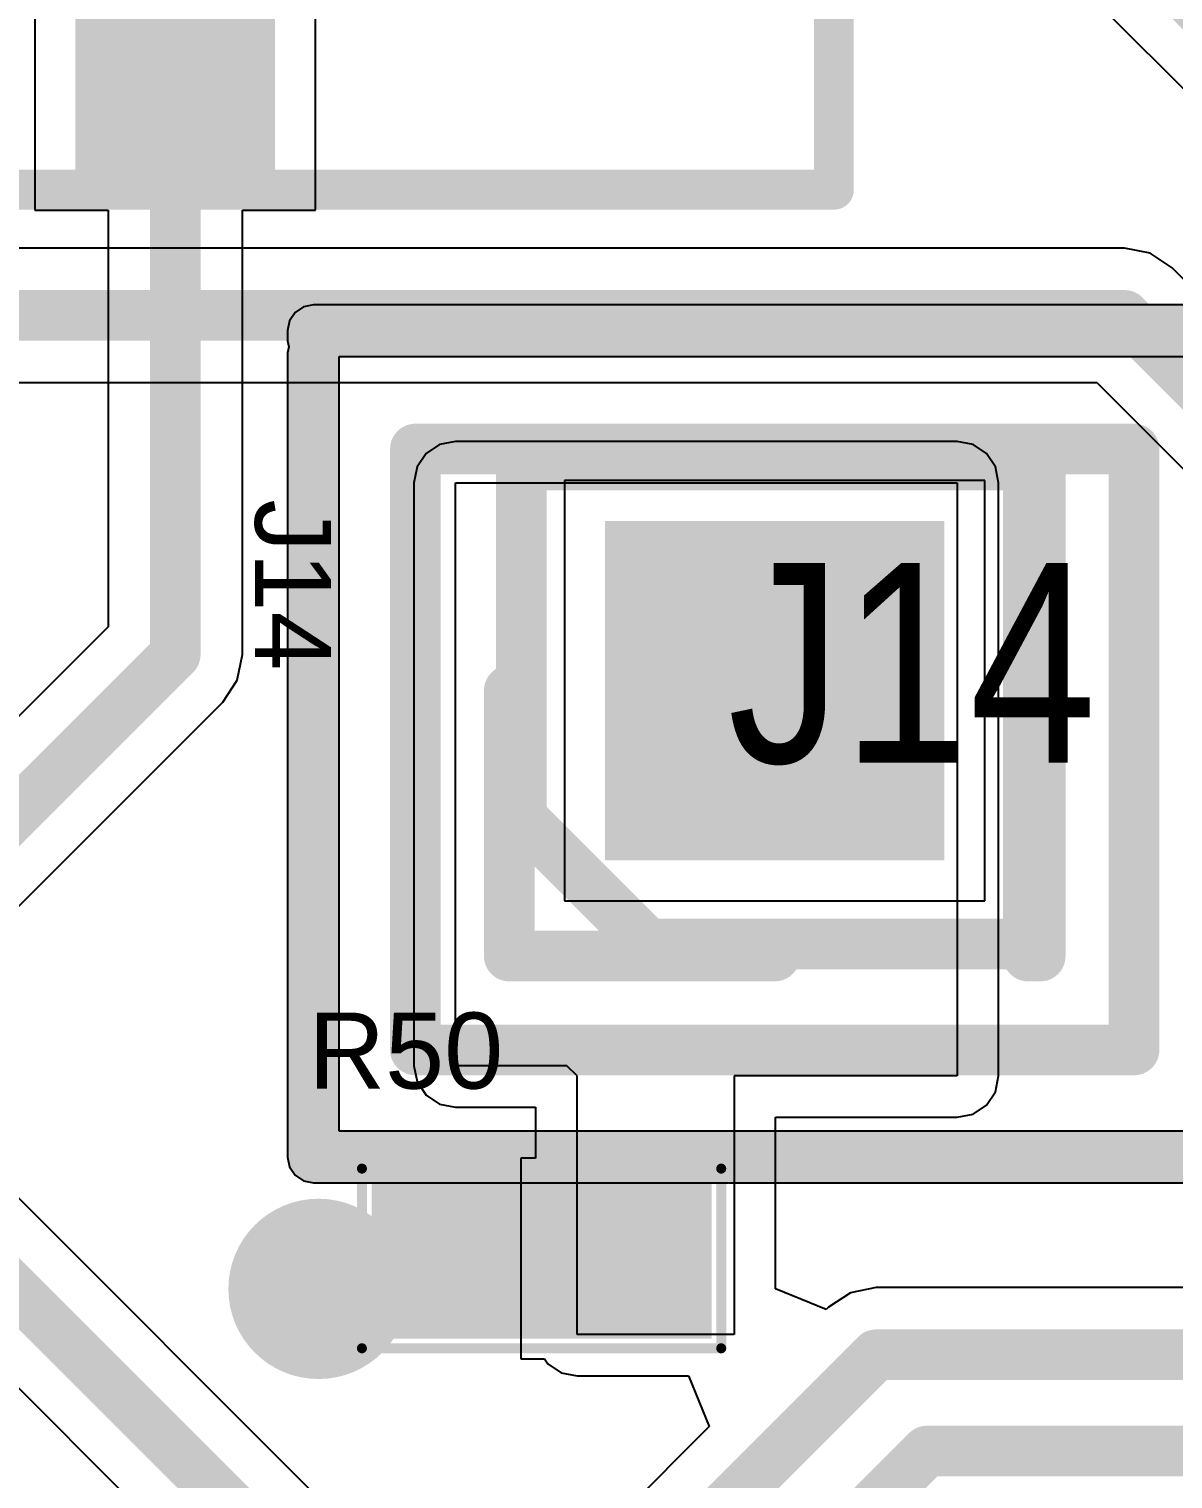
# Model space of a CAD drawing. Header units: inches. Extents: x 2.95 to 6.74, y 1.23 to 4.83.
# Drawn here: x 5.5729 to 5.7986, y 4.1985 to 4.4845 of the extents above; entities that cross this region are included whole.
import ezdxf

# ---------------------------------------------------------------- set-up
doc = ezdxf.new("R2010")
doc.units = ezdxf.units.IN
doc.header["$MEASUREMENT"] = 0
for name, color, linetype in [('Bottom Layer', 5, 'Continuous'), ('Bottom Solder', 6, 'Continuous'), ('GND', 76, 'Continuous'), ('Mechanical 10', 56, 'Continuous'), ('Mechanical 12', 56, 'Continuous'), ('Mechanical 15', 56, 'Continuous'), ('Multi-Layer', 9, 'Continuous'), ('Pad Holes', 156, 'Continuous'), ('PWR', 16, 'Continuous'), ('Top 3D Body', 56, 'Continuous'), ('Top Assembly', 56, 'Continuous'), ('Top Courtyard', 56, 'Continuous'), ('Top Layer', 1, 'Continuous'), ('Top Overlay', 2, 'Continuous'), ('Top Paste', 8, 'Continuous'), ('Top Solder', 216, 'Continuous'), ('Via Holes', 16, 'Continuous')]:
    doc.layers.add(name, color=color, linetype=linetype)
doc.styles.add('Arial', font='', dxfattribs={"height": 0.2})
doc.styles.add('Gill Sans MT Condensed', font='', dxfattribs={"height": 0.2})
doc.styles.get('Arial').set_extended_font_data('Arial')
doc.styles.get('Gill Sans MT Condensed').set_extended_font_data('Gill Sans MT Condensed')

# ---------------------------------------------------------------- blocks, each defined once
blk = doc.blocks.new('FP_B4B_PH_SM4_GW_TB_LF_S_MFG_8')
at = {"layer": 'Top Layer'}
blk.add_hatch(color=1, dxfattribs=at).paths.add_polyline_path([(0.09843, 0.01969), (0.1378, 0.01969), (0.1378, -0.19685), (0.09843, -0.19685)])
at = {"layer": 'Top Paste'}
blk.add_hatch(color=8, dxfattribs=at).paths.add_polyline_path([(0.09843, 0.01969), (0.1378, 0.01969), (0.1378, -0.19685), (0.09843, -0.19685)])
at = {"layer": 'Top Solder'}
blk.add_hatch(color=216, dxfattribs=at).paths.add_polyline_path([(0.09843, 0.01969), (0.1378, 0.01969), (0.1378, -0.19685), (0.09843, -0.19685)])
at = {"layer": 'Top Assembly'}
for points in [[(0.24803, -0.20079, 0.00787, 0.00787, 0), (0.24803, 0.10236, 0.00787, 0.00787, 0)], [(-0.24803, -0.20079, 0.00787, 0.00787, 0), (0.24803, -0.20079, 0.00787, 0.00787, 0)]]:
    blk.add_lwpolyline(points, format="xyseb", dxfattribs=at)
blk.add_lwpolyline([(0.24606, -0.20079, 0.00394, 0.00394, 1), (0.25, -0.20079, 0.00394, 0.00394, 1)], format="xyseb", close=True, dxfattribs=at)
blk.add_lwpolyline([(0.24606, -0.20079, 0.00394, 0.00394, 1), (0.25, -0.20079, 0.00394, 0.00394, 1)], format="xyseb", close=True, dxfattribs=at)
at = {"layer": 'Top Courtyard'}
for points in [[(0.24803, -0.20079, 0.00787, 0.00787, 0), (0.24803, 0.10236, 0.00787, 0.00787, 0)], [(-0.24803, -0.20079, 0.00787, 0.00787, 0), (0.24803, -0.20079, 0.00787, 0.00787, 0)]]:
    blk.add_lwpolyline(points, format="xyseb", dxfattribs=at)
blk.add_lwpolyline([(0.24606, -0.20079, 0.00394, 0.00394, 1), (0.25, -0.20079, 0.00394, 0.00394, 1)], format="xyseb", close=True, dxfattribs=at)
blk.add_lwpolyline([(0.24606, -0.20079, 0.00394, 0.00394, 1), (0.25, -0.20079, 0.00394, 0.00394, 1)], format="xyseb", close=True, dxfattribs=at)
blk = doc.blocks.new('RESC1005X40X25NL10T10_54')
at = {"layer": 'Top Layer'}
for points in [[(-0.02953, -0.01181), (-0.02953, 0.01181), (-0.00394, 0.01181), (-0.00394, -0.01181)], [(0.00394, -0.01181), (0.00394, 0.01181), (0.02953, 0.01181), (0.02953, -0.01181)]]:
    blk.add_hatch(color=1, dxfattribs=at).paths.add_polyline_path(points)
at = {"layer": 'Top Paste'}
for points in [[(-0.02953, -0.01181), (-0.02953, 0.01181), (-0.00394, 0.01181), (-0.00394, -0.01181)], [(0.00394, -0.01181), (0.00394, 0.01181), (0.02953, 0.01181), (0.02953, -0.01181)]]:
    blk.add_hatch(color=8, dxfattribs=at).paths.add_polyline_path(points)
at = {"layer": 'Top Solder'}
for points in [[(-0.03353, -0.01581), (-0.03353, 0.01581), (0.00006, 0.01581), (0.00006, -0.01581)], [(-0.00006, -0.01581), (-0.00006, 0.01581), (0.03353, 0.01581), (0.03353, -0.01581)]]:
    blk.add_hatch(color=216, dxfattribs=at).paths.add_polyline_path(points)
at = {"layer": 'Mechanical 15'}
for points in [[(-0.03543, 0.01772, 0.00197, 0.00197, 0), (-0.03543, -0.01772, 0.00197, 0.00197, 0)], [(0.03543, 0.01772, 0.00197, 0.00197, 0), (-0.03543, 0.01772, 0.00197, 0.00197, 0)], [(0.03543, 0.01772, 0.00197, 0.00197, 0), (0.03543, -0.01772, 0.00197, 0.00197, 0)], [(0, 0.01181, 0.00394, 0.00394, 0), (0, -0.01181, 0.00394, 0.00394, 0)], [(0.01181, 0, 0.00394, 0.00394, 0), (-0.01181, 0, 0.00394, 0.00394, 0)], [(0.03543, -0.01772, 0.00197, 0.00197, 0), (-0.03543, -0.01772, 0.00197, 0.00197, 0)]]:
    blk.add_lwpolyline(points, format="xyseb", dxfattribs=at)
for points in [[(-0.03593, 0.01772, 0.000984, 0.000984, 1), (-0.03494, 0.01772, 0.000984, 0.000984, 1)], [(-0.03593, 0.01772, 0.000984, 0.000984, 1), (-0.03494, 0.01772, 0.000984, 0.000984, 1)], [(0.03494, 0.01772, 0.000984, 0.000984, 1), (0.03593, 0.01772, 0.000984, 0.000984, 1)], [(0.03494, 0.01772, 0.000984, 0.000984, 1), (0.03593, 0.01772, 0.000984, 0.000984, 1)], [(-0.00098, 0.01181, 0.00197, 0.00197, 1), (0.00098, 0.01181, 0.00197, 0.00197, 1)], [(-0.0128, 0, 0.00197, 0.00197, 1), (-0.01083, 0, 0.00197, 0.00197, 1)], [(0.01083, 0, 0.00197, 0.00197, 1), (0.0128, 0, 0.00197, 0.00197, 1)], [(-0.00098, -0.01181, 0.00197, 0.00197, 1), (0.00098, -0.01181, 0.00197, 0.00197, 1)], [(-0.03593, -0.01772, 0.000984, 0.000984, 1), (-0.03494, -0.01772, 0.000984, 0.000984, 1)], [(-0.03593, -0.01772, 0.000984, 0.000984, 1), (-0.03494, -0.01772, 0.000984, 0.000984, 1)], [(0.03494, -0.01772, 0.000984, 0.000984, 1), (0.03593, -0.01772, 0.000984, 0.000984, 1)], [(0.03494, -0.01772, 0.000984, 0.000984, 1), (0.03593, -0.01772, 0.000984, 0.000984, 1)]]:
    blk.add_lwpolyline(points, format="xyseb", close=True, dxfattribs=at)
at = {"layer": 'Top 3D Body'}
for points in [[(-0.02165, 0.01181, 0.00394, 0.00394, 0), (-0.02165, -0.01181, 0.00394, 0.00394, 0)], [(0.02165, 0.01181, 0.00394, 0.00394, 0), (-0.02165, 0.01181, 0.00394, 0.00394, 0)], [(0.02165, 0.01181, 0.00394, 0.00394, 0), (0.02165, -0.01181, 0.00394, 0.00394, 0)], [(0.02165, -0.01181, 0.00394, 0.00394, 0), (-0.02165, -0.01181, 0.00394, 0.00394, 0)]]:
    blk.add_lwpolyline(points, format="xyseb", dxfattribs=at)
for points in [[(-0.02264, 0.01181, 0.00197, 0.00197, 1), (-0.02067, 0.01181, 0.00197, 0.00197, 1)], [(-0.02264, 0.01181, 0.00197, 0.00197, 1), (-0.02067, 0.01181, 0.00197, 0.00197, 1)], [(0.02067, 0.01181, 0.00197, 0.00197, 1), (0.02264, 0.01181, 0.00197, 0.00197, 1)], [(0.02067, 0.01181, 0.00197, 0.00197, 1), (0.02264, 0.01181, 0.00197, 0.00197, 1)], [(-0.02264, -0.01181, 0.00197, 0.00197, 1), (-0.02067, -0.01181, 0.00197, 0.00197, 1)], [(-0.02264, -0.01181, 0.00197, 0.00197, 1), (-0.02067, -0.01181, 0.00197, 0.00197, 1)], [(0.02067, -0.01181, 0.00197, 0.00197, 1), (0.02264, -0.01181, 0.00197, 0.00197, 1)], [(0.02067, -0.01181, 0.00197, 0.00197, 1), (0.02264, -0.01181, 0.00197, 0.00197, 1)]]:
    blk.add_lwpolyline(points, format="xyseb", close=True, dxfattribs=at)
blk = doc.blocks.new('PINHEADER_1X01_P2_54MM_VERTICAL_100')
at = {"layer": 'Bottom Layer'}
blk.add_hatch(color=5, dxfattribs=at).paths.add_polyline_path([(-0.03346, 0.03346), (0.03346, 0.03346), (0.03346, -0.03346), (-0.03346, -0.03346)])
at = {"layer": 'Bottom Solder'}
blk.add_hatch(color=6, dxfattribs=at).paths.add_polyline_path([(-0.03346, 0.03346), (0.03346, 0.03346), (0.03346, -0.03346), (-0.03346, -0.03346)])
at = {"layer": 'Multi-Layer'}
blk.add_hatch(color=9, dxfattribs=at).paths.add_polyline_path([(-0.03346, 0.03346), (0.03346, 0.03346), (0.03346, -0.03346), (-0.03346, -0.03346)])
at = {"layer": 'Pad Holes'}
h = blk.add_hatch(color=7, dxfattribs=at)
edge = h.paths.add_edge_path()
edge.add_arc((0, 0), 0.01969, 0, 360)
at = {"layer": 'PWR'}
h = blk.add_hatch(color=16, dxfattribs=at)
edge = h.paths.add_edge_path()
edge.add_arc((0, 0), 0.02968, 0, 360)
at = {"layer": 'Top Layer'}
blk.add_hatch(color=1, dxfattribs=at).paths.add_polyline_path([(-0.03346, 0.03346), (0.03346, 0.03346), (0.03346, -0.03346), (-0.03346, -0.03346)])
at = {"layer": 'Top Solder'}
blk.add_hatch(color=216, dxfattribs=at).paths.add_polyline_path([(-0.03346, 0.03346), (0.03346, 0.03346), (0.03346, -0.03346), (-0.03346, -0.03346)])
at = {"layer": 'Mechanical 10'}
for points in [[(-0.025, 0.05, 0.01, 0.01, 0), (-0.05, 0.025, 0.01, 0.01, 0)], [(-0.025, 0.05, 0.01, 0.01, 0), (0.04449, 0.05, 0.01, 0.01, 0)], [(0.04449, 0.05, 0.01, 0.01, 0), (0.04449, -0.05, 0.01, 0.01, 0)], [(-0.05, 0.025, 0.01, 0.01, 0), (-0.05, -0.05, 0.01, 0.01, 0)], [(-0.05, -0.05, 0.01, 0.01, 0), (0.04449, -0.05, 0.01, 0.01, 0)]]:
    blk.add_lwpolyline(points, format="xyseb", dxfattribs=at)
for points in [[(-0.0275, 0.05, 0.005, 0.005, 1), (-0.0225, 0.05, 0.005, 0.005, 1)], [(-0.0275, 0.05, 0.005, 0.005, 1), (-0.0225, 0.05, 0.005, 0.005, 1)], [(0.04199, 0.05, 0.005, 0.005, 1), (0.04699, 0.05, 0.005, 0.005, 1)], [(0.04199, 0.05, 0.005, 0.005, 1), (0.04699, 0.05, 0.005, 0.005, 1)], [(-0.0525, 0.025, 0.005, 0.005, 1), (-0.0475, 0.025, 0.005, 0.005, 1)], [(-0.0525, 0.025, 0.005, 0.005, 1), (-0.0475, 0.025, 0.005, 0.005, 1)], [(-0.0525, -0.05, 0.005, 0.005, 1), (-0.0475, -0.05, 0.005, 0.005, 1)], [(-0.0525, -0.05, 0.005, 0.005, 1), (-0.0475, -0.05, 0.005, 0.005, 1)], [(0.04199, -0.05, 0.005, 0.005, 1), (0.04699, -0.05, 0.005, 0.005, 1)], [(0.04199, -0.05, 0.005, 0.005, 1), (0.04699, -0.05, 0.005, 0.005, 1)]]:
    blk.add_lwpolyline(points, format="xyseb", close=True, dxfattribs=at)
at = {"layer": 'Mechanical 12'}
for points in [[(-0.07087, 0.07087, 0.01, 0.01, 0), (0.04764, 0.07087, 0.01, 0.01, 0)], [(-0.07087, 0.07087, 0.01, 0.01, 0), (-0.07087, -0.07087, 0.01, 0.01, 0)], [(0.04764, 0.07087, 0.01, 0.01, 0), (0.04764, -0.07087, 0.01, 0.01, 0)], [(-0.07087, -0.07087, 0.01, 0.01, 0), (0.04764, -0.07087, 0.01, 0.01, 0)]]:
    blk.add_lwpolyline(points, format="xyseb", dxfattribs=at)
for points in [[(-0.07337, 0.07087, 0.005, 0.005, 1), (-0.06837, 0.07087, 0.005, 0.005, 1)], [(-0.07337, 0.07087, 0.005, 0.005, 1), (-0.06837, 0.07087, 0.005, 0.005, 1)], [(0.04514, 0.07087, 0.005, 0.005, 1), (0.05014, 0.07087, 0.005, 0.005, 1)], [(0.04514, 0.07087, 0.005, 0.005, 1), (0.05014, 0.07087, 0.005, 0.005, 1)], [(-0.07337, -0.07087, 0.005, 0.005, 1), (-0.06837, -0.07087, 0.005, 0.005, 1)], [(-0.07337, -0.07087, 0.005, 0.005, 1), (-0.06837, -0.07087, 0.005, 0.005, 1)], [(0.04514, -0.07087, 0.005, 0.005, 1), (0.05014, -0.07087, 0.005, 0.005, 1)], [(0.04514, -0.07087, 0.005, 0.005, 1), (0.05014, -0.07087, 0.005, 0.005, 1)]]:
    blk.add_lwpolyline(points, format="xyseb", close=True, dxfattribs=at)
at = {"layer": 'Top Overlay'}
for points in [[(-0.05236, 0.05236, 0.01, 0.01, 0), (-0.05236, 0, 0.01, 0.01, 0)], [(-0.05236, 0.05236, 0.01, 0.01, 0), (0, 0.05236, 0.01, 0.01, 0)], [(-0.05236, -0.05, 0.01, 0.01, 0), (0.04488, -0.05, 0.01, 0.01, 0)], [(-0.05236, -0.05, 0.01, 0.01, 0), (-0.05236, -0.05236, 0.01, 0.01, 0)], [(0.04528, -0.05, 0.01, 0.01, 0), (0.04528, -0.05236, 0.01, 0.01, 0)], [(-0.05236, -0.05236, 0.01, 0.01, 0), (0.04488, -0.05236, 0.01, 0.01, 0)]]:
    blk.add_lwpolyline(points, format="xyseb", dxfattribs=at)
for points in [[(-0.05486, 0.05236, 0.005, 0.005, 1), (-0.04986, 0.05236, 0.005, 0.005, 1)], [(-0.05486, 0.05236, 0.005, 0.005, 1), (-0.04986, 0.05236, 0.005, 0.005, 1)], [(-0.0025, 0.05236, 0.005, 0.005, 1), (0.0025, 0.05236, 0.005, 0.005, 1)], [(-0.05486, 0, 0.005, 0.005, 1), (-0.04986, 0, 0.005, 0.005, 1)], [(-0.05486, -0.05, 0.005, 0.005, 1), (-0.04986, -0.05, 0.005, 0.005, 1)], [(-0.05486, -0.05, 0.005, 0.005, 1), (-0.04986, -0.05, 0.005, 0.005, 1)], [(0.04238, -0.05, 0.005, 0.005, 1), (0.04738, -0.05, 0.005, 0.005, 1)], [(0.04278, -0.05, 0.005, 0.005, 1), (0.04778, -0.05, 0.005, 0.005, 1)], [(-0.05486, -0.05236, 0.005, 0.005, 1), (-0.04986, -0.05236, 0.005, 0.005, 1)], [(-0.05486, -0.05236, 0.005, 0.005, 1), (-0.04986, -0.05236, 0.005, 0.005, 1)], [(0.04238, -0.05236, 0.005, 0.005, 1), (0.04738, -0.05236, 0.005, 0.005, 1)], [(0.04278, -0.05236, 0.005, 0.005, 1), (0.04778, -0.05236, 0.005, 0.005, 1)]]:
    blk.add_lwpolyline(points, format="xyseb", close=True, dxfattribs=at)
at = {"layer": 'Mechanical 10', "style": 'Gill Sans MT Condensed'}
blk.add_text('J14', height=0.03937, rotation=270, dxfattribs=at).set_placement((-0.01419, 0.00927))

msp = doc.modelspace()

# ---------------------------------------------------------------- hatches: boundary and pattern name
at = {"layer": 'Bottom Layer'}
h = msp.add_hatch(color=5, dxfattribs=at)
edge = h.paths.add_edge_path()
edge.add_arc((5.63001, 4.236), 0.01378, 0, 360)
at = {"layer": 'Bottom Solder'}
h = msp.add_hatch(color=6, dxfattribs=at)
edge = h.paths.add_edge_path()
edge.add_arc((5.63001, 4.236), 0.01778, 0, 360)
at = {"layer": 'PWR'}
h = msp.add_hatch(color=16, dxfattribs=at)
edge = h.paths.add_edge_path()
edge.add_arc((5.63001, 4.236), 0.01591, 0, 360)
at = {"layer": 'Top Layer'}
h = msp.add_hatch(color=1, dxfattribs=at)
edge = h.paths.add_edge_path()
edge.add_arc((5.63001, 4.236), 0.01378, 0, 360)
at = {"layer": 'Top Solder'}
h = msp.add_hatch(color=216, dxfattribs=at)
edge = h.paths.add_edge_path()
edge.add_arc((5.63001, 4.236), 0.01778, 0, 360)
at = {"layer": 'Via Holes'}
h = msp.add_hatch(color=7, dxfattribs=at)
edge = h.paths.add_edge_path()
edge.add_arc((5.63001, 4.236), 0.00591, 0, 360)

# ---------------------------------------------------------------- linework, layer by layer
at = {"layer": 'Bottom Layer'}
for p, q in [((5.67151, 4.60175), (5.91739, 4.35587)), ((5.789, 4.44125), (5.11, 4.44125)), ((5.79407, 4.44025), (5.789, 4.44125)), ((5.79837, 4.43737), (5.79407, 4.44025)), ((5.90222, 4.33352), (5.79837, 4.43737)), ((5.11549, 4.41475), (5.78351, 4.41475)), ((5.78351, 4.41475), (5.844, 4.35426)), ((5.76146, 4.39546), (5.67854, 4.39546)), ((5.67854, 4.39546), (5.67854, 4.31254)), ((5.76146, 4.31254), (5.76146, 4.39546)), ((5.70337, 4.12137), (5.47137, 4.35337)), ((5.45651, 4.33075), (5.68075, 4.10651)), ((5.67854, 4.31254), (5.76146, 4.31254))]:
    msp.add_line(p, q, dxfattribs=at)
for points in [[(5.677, 4.615, 0.01, 0.01, 0), (5.93064, 4.36136, 0.01, 0.01, 0)], [(5.11, 4.428, 0.01, 0.01, 0), (5.789, 4.428, 0.01, 0.01, 0)], [(5.789, 4.428, 0.01, 0.01, 0), (5.944, 4.273, 0.01, 0.01, 0)], [(5.462, 4.344, 0.01, 0.01, 0), (5.694, 4.112, 0.01, 0.01, 0)]]:
    msp.add_lwpolyline(points, format="xyseb", dxfattribs=at)
msp.add_lwpolyline([(5.7865, 4.428, 0.005, 0.005, 1), (5.7915, 4.428, 0.005, 0.005, 1)], format="xyseb", close=True, dxfattribs=at)
msp.add_lwpolyline([(5.7865, 4.428, 0.005, 0.005, 1), (5.7915, 4.428, 0.005, 0.005, 1)], format="xyseb", close=True, dxfattribs=at)
at = {"layer": 'GND'}
for p, q in [((5.629, 4.4301), (5.62705, 4.42971)), ((6.0409, 4.4301), (5.629, 4.4301)), ((5.6254, 4.4286), (5.62429, 4.42695)), ((5.62705, 4.42971), (5.6254, 4.4286)), ((5.62429, 4.42695), (5.6239, 4.425)), ((5.6239, 4.425), (5.6239, 4.423)), ((5.6239, 4.423), (5.62414, 4.42182)), ((5.62414, 4.42182), (5.6239, 4.42063)), ((5.6239, 4.42063), (5.6239, 4.262)), ((5.6341, 4.2671), (5.6341, 4.4199)), ((5.6341, 4.4199), (6.046, 4.4199)), ((6.002, 4.2671), (5.6341, 4.2671)), ((5.6239, 4.262), (5.62429, 4.26005)), ((5.62429, 4.26005), (5.6254, 4.2584)), ((5.6254, 4.2584), (5.62705, 4.25729)), ((5.62705, 4.25729), (5.629, 4.2569)), ((5.629, 4.2569), (5.9969, 4.2569))]:
    msp.add_line(p, q, dxfattribs=at)
for points in [[(5.629, 4.425, 0.01, 0.01, 0), (6.046, 4.425, 0.01, 0.01, 0)], [(5.629, 4.423, 0.01, 0.01, 0), (5.629, 4.425, 0.01, 0.01, 0)], [(5.629, 4.262, 0.01, 0.01, 0), (5.629, 4.42063, 0.01, 0.01, 0)], [(5.629, 4.262, 0.01, 0.01, 0), (6.002, 4.262, 0.01, 0.01, 0)]]:
    msp.add_lwpolyline(points, format="xyseb", dxfattribs=at)
for points in [[(5.6265, 4.425, 0.005, 0.005, 1), (5.6315, 4.425, 0.005, 0.005, 1)], [(5.6265, 4.425, 0.005, 0.005, 1), (5.6315, 4.425, 0.005, 0.005, 1)], [(5.6265, 4.423, 0.005, 0.005, 1), (5.6315, 4.423, 0.005, 0.005, 1)], [(5.6265, 4.42063, 0.005, 0.005, 1), (5.6315, 4.42063, 0.005, 0.005, 1)], [(5.6265, 4.262, 0.005, 0.005, 1), (5.6315, 4.262, 0.005, 0.005, 1)], [(5.6265, 4.262, 0.005, 0.005, 1), (5.6315, 4.262, 0.005, 0.005, 1)]]:
    msp.add_lwpolyline(points, format="xyseb", close=True, dxfattribs=at)
at = {"layer": 'Top Layer'}
for p, q in [((5.57406, 4.68127), (5.57406, 4.44873)), ((5.62943, 4.44873), (5.62943, 4.68127)), ((5.57406, 4.44873), (5.58849, 4.44873)), ((5.58849, 4.44873), (5.58849, 4.3666)), ((5.61499, 4.36111), (5.61499, 4.44873)), ((5.61499, 4.44873), (5.62943, 4.44873)), ((5.65388, 4.40254), (5.65123, 4.40077)), ((5.657, 4.40316), (5.65388, 4.40254)), ((5.756, 4.40316), (5.657, 4.40316)), ((5.75912, 4.40254), (5.756, 4.40316)), ((5.76177, 4.40077), (5.75912, 4.40254)), ((5.65123, 4.40077), (5.64946, 4.39812)), ((5.76354, 4.39812), (5.76177, 4.40077)), ((5.64946, 4.39812), (5.64884, 4.395)), ((5.76416, 4.395), (5.76354, 4.39812)), ((5.64884, 4.395), (5.64884, 4.28)), ((5.657, 4.28), (5.657, 4.395)), ((5.657, 4.395), (5.756, 4.395)), ((5.756, 4.395), (5.756, 4.278)), ((5.76416, 4.278), (5.76416, 4.395)), ((5.58849, 4.3666), (5.49654, 4.27466)), ((5.61399, 4.35604), (5.61499, 4.36111)), ((5.61111, 4.35174), (5.61399, 4.35604)), ((5.51825, 4.25888), (5.61111, 4.35174)), ((5.64884, 4.28), (5.64946, 4.27688)), ((5.679, 4.28), (5.657, 4.28)), ((5.681, 4.278), (5.679, 4.28)), ((5.64946, 4.27688), (5.65123, 4.27423)), ((5.681, 4.227), (5.681, 4.278)), ((5.756, 4.278), (5.712, 4.278)), ((5.712, 4.278), (5.712, 4.227)), ((5.76354, 4.27488), (5.76416, 4.278)), ((5.65123, 4.27423), (5.65388, 4.27246)), ((5.76177, 4.27223), (5.76354, 4.27488)), ((5.65388, 4.27246), (5.657, 4.27184)), ((5.657, 4.27184), (5.67284, 4.27184)), ((5.67284, 4.27184), (5.67284, 4.26181)), ((5.756, 4.26984), (5.75912, 4.27046)), ((5.75912, 4.27046), (5.76177, 4.27223)), ((5.72016, 4.23604), (5.72016, 4.26984)), ((5.72016, 4.26984), (5.756, 4.26984)), ((5.67284, 4.26181), (5.66994, 4.26181)), ((5.66994, 4.26181), (5.66994, 4.22219)), ((5.73016, 4.2319), (5.72016, 4.23604)), ((5.74, 4.23625), (5.73493, 4.23525)), ((5.82888, 4.23625), (5.74, 4.23625)), ((5.73493, 4.23525), (5.73063, 4.23237)), ((5.73063, 4.23237), (5.73016, 4.2319)), ((5.712, 4.227), (5.681, 4.227)), ((5.66994, 4.22219), (5.67459, 4.22219)), ((5.67459, 4.22219), (5.67523, 4.22123)), ((5.67523, 4.22123), (5.67788, 4.21946)), ((5.67788, 4.21946), (5.681, 4.21884)), ((5.681, 4.21884), (5.70296, 4.21884)), ((5.70296, 4.21884), (5.7071, 4.20884)), ((5.7071, 4.20884), (5.67913, 4.18088))]:
    msp.add_line(p, q, dxfattribs=at)
for points in [[(5.60174, 4.36111, 0.01, 0.01, 0), (5.60174, 4.565, 0.01, 0.01, 0)], [(5.505, 4.26437, 0.01, 0.01, 0), (5.60174, 4.36111, 0.01, 0.01, 0)], [(5.654, 4.239, 0.01, 0.01, 0), (5.657, 4.242, 0.01, 0.01, 0)], [(5.68902, 4.24, 0.01, 0.01, 0), (5.69102, 4.242, 0.01, 0.01, 0)], [(5.63001, 4.236, 0.01, 0.01, 0), (5.63301, 4.239, 0.01, 0.01, 0)], [(5.63301, 4.239, 0.01, 0.01, 0), (5.654, 4.239, 0.01, 0.01, 0)], [(5.6885, 4.1715, 0.01, 0.01, 0), (5.74, 4.223, 0.01, 0.01, 0)], [(5.74, 4.223, 0.01, 0.01, 0), (5.935, 4.223, 0.01, 0.01, 0)], [(5.71409, 4.16808, 0.01, 0.01, 0), (5.75002, 4.204, 0.01, 0.01, 0)], [(5.75002, 4.204, 0.01, 0.01, 0), (5.97314, 4.204, 0.01, 0.01, 0)]]:
    msp.add_lwpolyline(points, format="xyseb", dxfattribs=at)
for points in [[(5.59924, 4.36111, 0.005, 0.005, 1), (5.60424, 4.36111, 0.005, 0.005, 1)], [(5.59924, 4.36111, 0.005, 0.005, 1), (5.60424, 4.36111, 0.005, 0.005, 1)], [(5.6545, 4.242, 0.005, 0.005, 1), (5.6595, 4.242, 0.005, 0.005, 1)], [(5.68852, 4.242, 0.005, 0.005, 1), (5.69352, 4.242, 0.005, 0.005, 1)], [(5.68652, 4.24, 0.005, 0.005, 1), (5.69152, 4.24, 0.005, 0.005, 1)], [(5.63051, 4.239, 0.005, 0.005, 1), (5.63551, 4.239, 0.005, 0.005, 1)], [(5.63051, 4.239, 0.005, 0.005, 1), (5.63551, 4.239, 0.005, 0.005, 1)], [(5.6515, 4.239, 0.005, 0.005, 1), (5.6565, 4.239, 0.005, 0.005, 1)], [(5.6515, 4.239, 0.005, 0.005, 1), (5.6565, 4.239, 0.005, 0.005, 1)], [(5.62751, 4.236, 0.005, 0.005, 1), (5.63251, 4.236, 0.005, 0.005, 1)], [(5.7375, 4.223, 0.005, 0.005, 1), (5.7425, 4.223, 0.005, 0.005, 1)], [(5.7375, 4.223, 0.005, 0.005, 1), (5.7425, 4.223, 0.005, 0.005, 1)], [(5.74752, 4.204, 0.005, 0.005, 1), (5.75252, 4.204, 0.005, 0.005, 1)], [(5.74752, 4.204, 0.005, 0.005, 1), (5.75252, 4.204, 0.005, 0.005, 1)]]:
    msp.add_lwpolyline(points, format="xyseb", close=True, dxfattribs=at)

# ---------------------------------------------------------------- block references
msp.add_blockref('FP_B4B_PH_SM4_GW_TB_LF_S_MFG_8', (5.48363, 4.65358))
for name, p, rotation in [('PINHEADER_1X01_P2_54MM_VERTICAL_100', (5.72, 4.354), 90), ('RESC1005X40X25NL10T10_54', (5.67401, 4.242), 180)]:
    msp.add_blockref(name, p, dxfattribs=dict(rotation=rotation))

# ---------------------------------------------------------------- texts
at = {"layer": 'Top Overlay', "style": 'Arial'}
msp.add_text('J14', height=0.015, rotation=270, dxfattribs=at).set_placement((5.6175, 4.39174))
msp.add_text('R50', height=0.015, dxfattribs=at).set_placement((5.62801, 4.2755))

doc.saveas('drawing.dxf')
